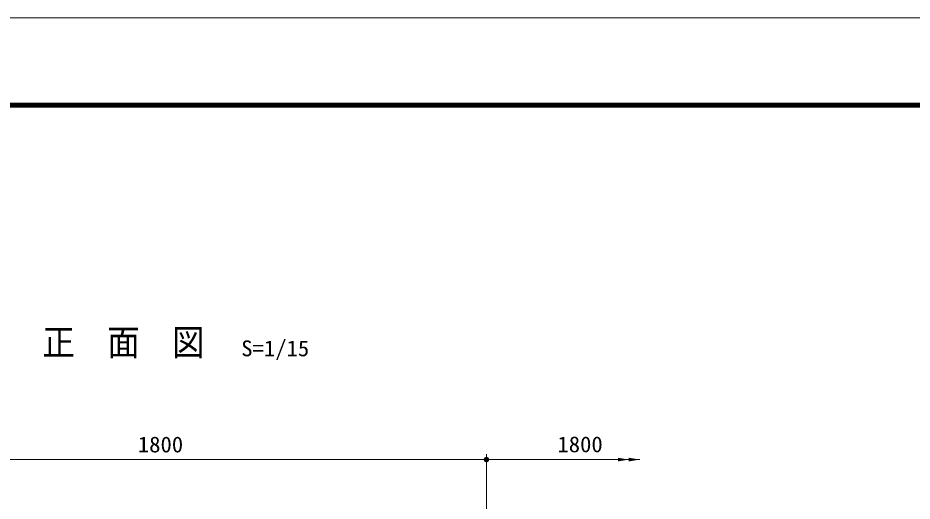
# Model space of a CAD drawing. Units: millimetres, scale not verified. Extents: x -4455 to 4455, y -3150 to 3150.
# Drawn here: x -2787 to -344, y 1829 to 3150 of the extents above; entities that cross this region are included whole.
import ezdxf
from ezdxf.enums import TextEntityAlignment as Align

# ---------------------------------------------------------------- set-up
doc = ezdxf.new("R2010")
doc.units = ezdxf.units.MM
doc.header["$LTSCALE"] = 30
for name, color, linetype, lineweight in [('0-0_5寸法', 1, 'Continuous', 18), ('0-1_SUNPOU', 1, 'Continuous', 18), ('0-2_1部材', 3, 'Continuous', 18), ('0-D_D-TTL', 7, 'Continuous', 9)]:
    doc.layers.add(name, color=color, linetype=linetype, lineweight=lineweight)
doc.styles.add('ＭＳ ゴシック', font='')
doc.styles.get('ＭＳ ゴシック').set_extended_font_data('MS Gothic')

# ---------------------------------------------------------------- blocks, each defined once
blk = doc.blocks.new('M1')
at = {"layer": '0-1_SUNPOU'}
blk.add_line((-7.5, 0), (-57.86, 0), dxfattribs=at)
for points in [[(0, 0), (-7.5, 0), (-7.44, 0.94)], [(0, 0), (-7.44, -0.94), (-7.5, 0)], [(0, 0), (-7.44, 0.94), (-7.26, 1.87)], [(0, 0), (-7.26, -1.87), (-7.44, -0.94)], [(0, 0), (-7.26, 1.87), (-6.97, 2.76)], [(0, 0), (-6.97, -2.76), (-7.26, -1.87)], [(0, 0), (-6.97, 2.76), (-6.57, 3.61)], [(0, 0), (-6.57, -3.61), (-6.97, -2.76)], [(0, 0), (-6.57, 3.61), (-6.07, 4.41)], [(0, 0), (-6.07, -4.41), (-6.57, -3.61)], [(0, 0), (-6.07, 4.41), (-5.47, 5.13)], [(0, 0), (-5.47, -5.13), (-6.07, -4.41)], [(0, 0), (-5.47, 5.13), (-4.78, 5.78)], [(0, 0), (-4.78, -5.78), (-5.47, -5.13)], [(0, 0), (-4.78, 5.78), (-4.02, 6.33)], [(0, 0), (-4.02, -6.33), (-4.78, -5.78)], [(0, 0), (-4.02, 6.33), (-3.19, 6.79)], [(0, 0), (-3.19, -6.79), (-4.02, -6.33)], [(0, 0), (-3.19, 6.79), (-2.32, 7.13)], [(0, 0), (-2.32, -7.13), (-3.19, -6.79)], [(0, 0), (-2.32, 7.13), (-1.41, 7.37)], [(0, 0), (-1.41, -7.37), (-2.32, -7.13)], [(0, 0), (-1.41, 7.37), (-0.47, 7.49)], [(0, 0), (-0.47, -7.49), (-1.41, -7.37)], [(0, 0), (-0.47, 7.49), (0.47, 7.49)], [(0, 0), (0.47, -7.49), (-0.47, -7.49)], [(0, 0), (0.47, 7.49), (1.41, 7.37)], [(0, 0), (1.41, 7.37), (2.32, 7.13)], [(0, 0), (2.32, 7.13), (3.19, 6.79)], [(0, 0), (3.19, 6.79), (4.02, 6.33)], [(0, 0), (4.02, 6.33), (4.78, 5.78)], [(0, 0), (4.78, 5.78), (5.47, 5.13)], [(0, 0), (5.47, 5.13), (6.07, 4.41)], [(0, 0), (6.07, 4.41), (6.57, 3.61)], [(0, 0), (6.57, 3.61), (6.97, 2.76)], [(0, 0), (6.97, 2.76), (7.26, 1.87)], [(0, 0), (7.26, 1.87), (7.44, 0.94)], [(0, 0), (7.44, 0.94), (7.5, 0)], [(0, 0), (1.41, -7.37), (0.47, -7.49)], [(0, 0), (2.32, -7.13), (1.41, -7.37)], [(0, 0), (3.19, -6.79), (2.32, -7.13)], [(0, 0), (4.02, -6.33), (3.19, -6.79)], [(0, 0), (4.78, -5.78), (4.02, -6.33)], [(0, 0), (5.47, -5.13), (4.78, -5.78)], [(0, 0), (6.07, -4.41), (5.47, -5.13)], [(0, 0), (6.57, -3.61), (6.07, -4.41)], [(0, 0), (6.97, -2.76), (6.57, -3.61)], [(0, 0), (7.26, -1.87), (6.97, -2.76)], [(0, 0), (7.44, -0.94), (7.26, -1.87)], [(0, 0), (7.5, 0), (7.44, -0.94)]]:
    blk.add_solid(points, dxfattribs=at)

msp = doc.modelspace()

# ---------------------------------------------------------------- linework, layer by layer
at = {"layer": '0-0_5寸法'}
for p, q in [((-1507.18, 1667.96), (-1507.18, 1957.69)), ((-3277.18, 1942.69), (-1537.18, 1942.69)), ((-1502.75, 1942.69), (-1115.82, 1942.69)), ((-1174.38, 1942.69), (-1119.74, 1942.69)), ((-1107.78, 1942.69), (-1149.62, 1942.69)), ((-1142.83, 1942.69), (-1088.2, 1942.69))]:
    msp.add_line(p, q, dxfattribs=at)
for points in [[(-1148.2, 1947.69), (-1148.2, 1937.69), (-1118.2, 1942.69)], [(-1118.2, 1947.69), (-1118.2, 1937.69), (-1088.2, 1942.69)]]:
    msp.add_solid(points, dxfattribs=at)
at = {"layer": '0-D_D-TTL', "color": 2, "lineweight": 18}
msp.add_lwpolyline([(-4454.56, 3150.45), (4455.14, 3150.45), (4455.14, -3149.97), (-4454.56, -3149.97)], close=True, dxfattribs=at)
at = {"layer": '0-D_D-TTL'}
for points in [[(-4168.18, 2917.11), (4168.75, 2917.11), (4168.75, -2916.62), (-4168.18, -2916.62)], [(-4165.53, 2914.45), (4166.1, 2914.45), (4166.1, -2913.97), (-4165.53, -2913.97)], [(-4162.87, 2911.8), (4163.45, 2911.8), (4163.45, -2911.32), (-4162.87, -2911.32)], [(-4160.22, 2909.15), (4160.8, 2909.15), (4160.8, -2908.67), (-4160.22, -2908.67)], [(-4157.57, 2906.5), (4158.15, 2906.5), (4158.15, -2906.02), (-4157.57, -2906.02)]]:
    msp.add_lwpolyline(points, close=True, dxfattribs=at)

# ---------------------------------------------------------------- block references
at = {"layer": '0-0_5寸法'}
msp.add_blockref('M1', (-1507.18, 1942.69), dxfattribs=at)

# ---------------------------------------------------------------- texts
at = {"layer": '0-0_5寸法', "color": 3, "style": 'ＭＳ ゴシック', "width": 1.05}
for p in [(-2459.68, 1949.36), (-1313.28, 1949.78)]:
    msp.add_text('1800', height=43.33, dxfattribs=at).set_placement(p, align=Align.BOTTOM_LEFT)
at = {"layer": '0-2_1部材', "color": 7, "style": 'ＭＳ ゴシック', "width": 0.9}
msp.add_text('正\u3000面\u3000図', height=72.14, dxfattribs=at).set_placement((-2720.36, 2205.6), align=Align.BOTTOM_LEFT)
at = {"layer": '0-2_1部材', "style": 'ＭＳ ゴシック', "width": 1.05}
msp.add_text('S=1/15', height=43.33, dxfattribs=at).set_placement((-2177.16, 2212.16), align=Align.BOTTOM_LEFT)

doc.saveas('drawing.dxf')
